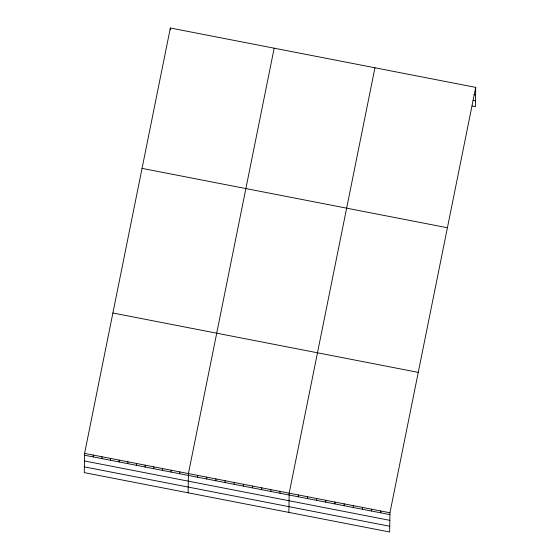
<?xml version="1.0" encoding="UTF-8"?>
<svg xmlns="http://www.w3.org/2000/svg" width="560" height="560" viewBox="0 0 560 560"><rect width="100%" height="100%" fill="white"/><g stroke="black" fill="none" stroke-linecap="round" stroke-linejoin="round"><path stroke-width="0.84" d="M84.588 453.383L84.287 472.619L389.648 532L389.949 512.764L475.713 87.381L170.352 28L84.588 453.383L389.949 512.764M93.212 456.911L93.24 455.063M101.864 458.591L101.892 456.743M110.516 460.278L110.544 458.43M119.168 461.958L119.196 460.11M127.82 463.638L127.848 461.79M136.472 465.325L136.5 463.477M145.124 467.005L145.152 465.157M153.776 468.685L153.804 466.844M162.428 470.372L162.456 468.524M170.324 29.848L170.352 28M171.08 472.052L171.108 470.204M179.732 473.732L179.76 471.891M188.111 492.807L188.412 473.571L274.176 48.188M197.54 477.197L197.575 475.349M206.703 478.982L206.731 477.134M215.866 480.76L215.894 478.912M225.022 482.545L225.057 480.697M234.185 484.323L234.213 482.475M243.348 486.108L243.376 484.26M252.504 487.886L252.539 486.038M261.667 489.671L261.695 487.823M270.83 491.449L270.858 489.601M279.993 493.234L280.021 491.386M288.876 512.407L289.177 493.164L374.948 67.788M298.312 496.797L298.34 494.949M307.475 498.575L307.503 496.727M316.631 500.36L316.659 498.512M325.794 502.138L325.822 500.29M334.957 503.923L334.985 502.075M344.113 505.701L344.141 503.853M353.276 507.486L353.304 505.638M362.439 509.264L362.467 507.416M371.595 511.049L371.623 509.201M380.758 512.827L380.786 510.979M475.713 87.381L475.412 106.617L472.08 105.973M473.928 94.64L475.594 94.969M473.004 100.394L475.503 100.877M142.051 168.378L447.412 227.759M112.889 313.005L418.25 372.386M84.56 455.231L389.921 514.612M84.469 460.964L389.83 520.345M84.378 466.879L389.739 526.26"/></g></svg>
